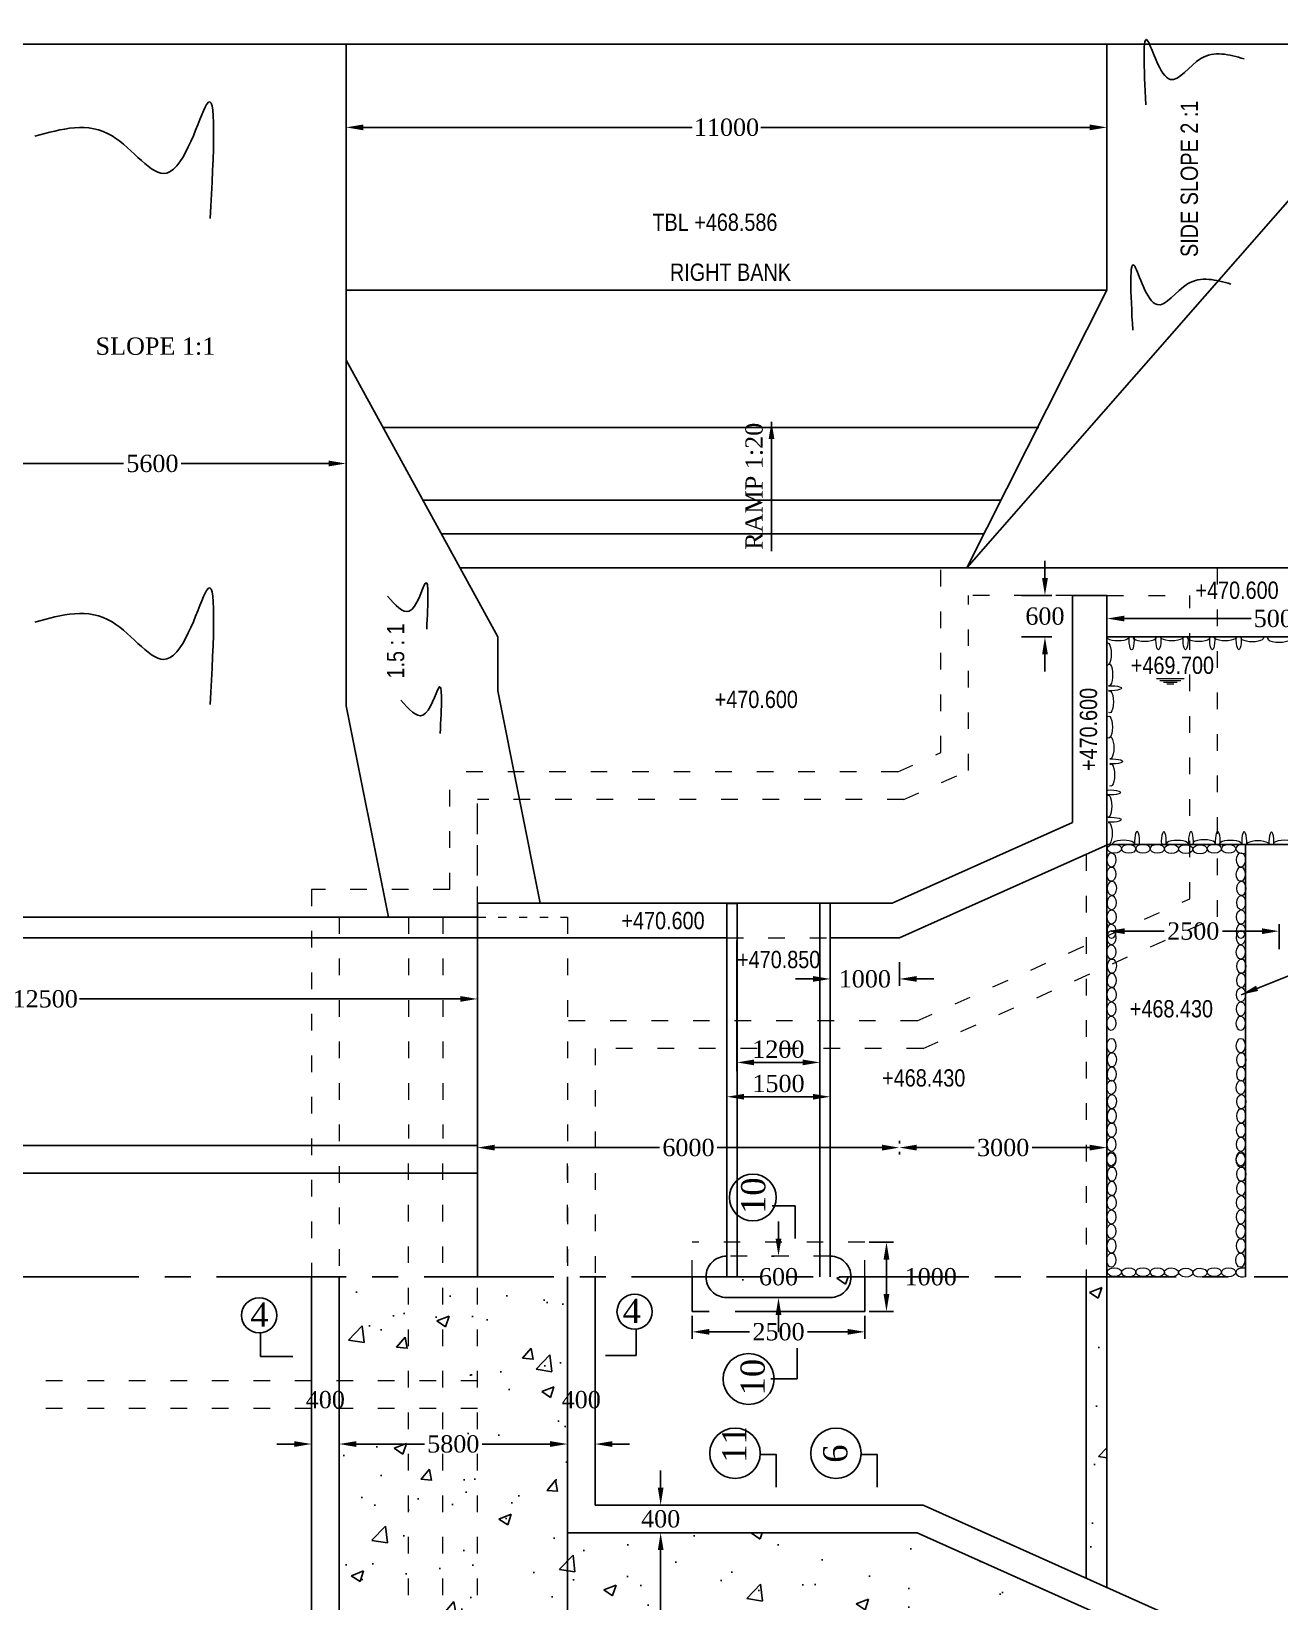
# Model space of a CAD drawing. Header units: millimetres. Extents: x 80 to 6605, y 46 to 2491.
# Drawn here: x 5943 to 6123.4, y 886.1 to 1113 of the extents above; entities that cross this region are included whole.
import ezdxf
from ezdxf.enums import TextEntityAlignment as Align

# ---------------------------------------------------------------- set-up
doc = ezdxf.new("R2010")
doc.units = ezdxf.units.MM
doc.linetypes.add('ACAD_ISO03W100', pattern=[30, 12, -18])
doc.linetypes.add('CENTER', pattern=[2, 1.25, -0.25, 0.25, -0.25])
doc.layers.add('TEXT_GENERAL', color=4, linetype='Continuous')
doc.styles.add('ARIAL NARROW', font='ARIALN.TTF')
doc.styles.get("Standard").update_dxf_attribs({"font": 'times.ttf', "height": 2.5})
doc.styles.add('TNR_2.5', font='times.ttf', dxfattribs={"height": 2.5})
doc.dimstyles.new('ISO-25', dxfattribs={"dimtxt": 2.5, "dimasz": 2.5, "dimexe": 1.25, "dimexo": 0.625, "dimtad": 1, "dimlfac": 25, "dimtxsty": 'Standard', "dimcen": 2.5, "dimadec": 0, "dimazin": 0, "dimtfac": 1, "dimtmove": 0, "dimatfit": 3, "dimfxl": 1, "dimarcsym": 0})
doc.dimstyles.get("Standard").update_dxf_attribs({"dimtxt": 0.18, "dimasz": 0.18, "dimexe": 0.18, "dimexo": 0.0625, "dimgap": 0.09, "dimtad": 0, "dimtih": 1, "dimtoh": 1, "dimdec": 4, "dimzin": 0, "dimdsep": 46, "dimtxsty": 'Standard', "dimcen": 0.09, "dimadec": 0, "dimazin": 0, "dimtfac": 1, "dimtdec": 4, "dimtofl": 0, "dimtmove": 0, "dimatfit": 3, "dimfxl": 1, "dimtolj": 1, "dimtzin": 0, "dimarcsym": 0})
doc.dimstyles.new('STYLE_ESH', dxfattribs={"dimtxt": 2.5, "dimasz": 2.5, "dimexe": 1, "dimexo": 0.625, "dimtad": 0, "dimtih": 1, "dimtoh": 1, "dimdec": 0, "dimlfac": 100, "dimzin": 9, "dimdsep": 46, "dimtxsty": 'TNR_2.5', "dimcen": 2.5, "dimadec": 0, "dimazin": 2, "dimtfac": 1, "dimtdec": 0, "dimtofl": 0, "dimtmove": 2, "dimatfit": 3, "dimfxl": 1, "dimarcsym": 0})
pattern_1 = [(50, (0, 0), (18.218467, -1.59391), [1.905, -20.955]), (355, (0, 0), (-3.52428, 19.105664), [1.524, -16.764]), (100.451, (1.518, -0.133), (14.69425, 17.51167), [1.619, -17.809]), (46.1842, (0, 5.08), (27.107904, -4.20423), [2.8575, -31.4325]), (96.6356, (2.26, 4.73), (23.74042, 24.74256), [2.4285, -26.7135]), (351.184, (0, 5.08), (23.74046, 24.74251), [2.286, -25.146]), (21, (2.54, 3.81), (15.161488, -10.226552), [1.905, -20.955]), (326, (2.54, 3.81), (6.1802, 18.418797), [1.524, -16.764]), (71.4514, (3.803, 2.958), (21.34165, 8.192286), [1.619, -17.809]), (37.5, (0, 0), (0.30886, 8.455504), [0, -16.5608, 0, -17.018, 0, -16.8275]), (7.5, (0, 0), (6.681966, 10.018057), [0, -9.7028, 0, -16.1798, 0, -6.4135]), (327.5, (-5.664, 0), (13.5590595, -0.5728744), [0, -6.35, 0, -19.812, 0, -26.289]), (317.5, (-8.204, 0), (14.812918, 2.54265), [0, -8.255, 0, -13.1572, 0, -18.669])]

# ---------------------------------------------------------------- blocks, each defined once
blk = doc.blocks.new('*D127')
at = {"color": 0, "lineweight": -2, "transparency": 16777216}
for p, q in [((5932.48, 1046.36), (5932.48, 1051.58)), ((5988.48, 1046.36), (5988.48, 1051.58)), ((5934.98, 1050.58), (5956.32, 1050.58)), ((5985.98, 1050.58), (5964.65, 1050.58))]:
    blk.add_line(p, q, dxfattribs=at)
at = {"color": 0, "transparency": 16777216}
for points in [[(5934.98, 1051), (5934.98, 1050.17), (5932.48, 1050.58)], [(5985.98, 1051), (5985.98, 1050.17), (5988.48, 1050.58)]]:
    blk.add_solid(points, dxfattribs=at)
at = {"layer": 'Defpoints', "color": 0, "transparency": 16777216}
for p in [(5988.48, 1050.58), (5932.48, 1045.73), (5988.48, 1045.73)]:
    blk.add_point(p, dxfattribs=at)
at = {"color": 0, "transparency": 16777216, "insert": (5960.48, 1050.58), "char_height": 2.5, "attachment_point": 5, "style": 'TNR_2.5'}
blk.add_mtext('5600', dxfattribs=at)
blk = doc.blocks.new('*D128')
at = {"color": 0, "lineweight": -2, "transparency": 16777216}
for p, q in [((5988.48, 1097.71), (5988.48, 1100.17)), ((5990.98, 1099.17), (6038.53, 1099.17)), ((6095.98, 1099.17), (6048.44, 1099.17)), ((6098.48, 1097.71), (6098.48, 1100.17))]:
    blk.add_line(p, q, dxfattribs=at)
at = {"color": 0, "transparency": 16777216}
for points in [[(5990.98, 1099.59), (5990.98, 1098.75), (5988.48, 1099.17)], [(6095.98, 1099.59), (6095.98, 1098.75), (6098.48, 1099.17)]]:
    blk.add_solid(points, dxfattribs=at)
at = {"layer": 'Defpoints', "color": 0, "transparency": 16777216}
for p in [(6098.48, 1099.17), (5988.48, 1097.09), (6098.48, 1097.09)]:
    blk.add_point(p, dxfattribs=at)
at = {"color": 0, "transparency": 16777216, "insert": (6043.48, 1099.17), "char_height": 2.5, "attachment_point": 5, "style": 'TNR_2.5'}
blk.add_mtext('11000', dxfattribs=at)
blk = doc.blocks.new('*D201')
at = {"color": 0, "lineweight": -2, "transparency": 16777216}
for p, q in [((5882.48, 968.97), (5882.48, 974.18)), ((6007.48, 968.97), (6007.48, 974.18)), ((5884.98, 973.18), (5940.03, 973.18)), ((6004.98, 973.18), (5949.94, 973.18))]:
    blk.add_line(p, q, dxfattribs=at)
at = {"color": 0, "transparency": 16777216}
for points in [[(5884.98, 973.6), (5884.98, 972.77), (5882.48, 973.18)], [(6004.98, 973.6), (6004.98, 972.77), (6007.48, 973.18)]]:
    blk.add_solid(points, dxfattribs=at)
at = {"layer": 'Defpoints', "color": 0, "transparency": 16777216}
for p in [(5882.48, 973.18), (5882.48, 968.35), (6007.48, 968.35)]:
    blk.add_point(p, dxfattribs=at)
at = {"color": 0, "transparency": 16777216, "insert": (5944.98, 973.18), "char_height": 2.5, "attachment_point": 5, "style": 'TNR_2.5'}
blk.add_mtext('12500', dxfattribs=at)
blk = doc.blocks.new('*D202')
at = {"color": 0, "lineweight": -2, "transparency": 16777216}
for p, q in [((6148.48, 1032.54), (6148.48, 1027.17)), ((6098.48, 1028.79), (6098.48, 1029.17)), ((6100.98, 1028.17), (6119.32, 1028.17)), ((6145.98, 1028.17), (6127.64, 1028.17))]:
    blk.add_line(p, q, dxfattribs=at)
at = {"color": 0, "transparency": 16777216}
for points in [[(6100.98, 1028.58), (6100.98, 1027.75), (6098.48, 1028.17)], [(6145.98, 1028.58), (6145.98, 1027.75), (6148.48, 1028.17)]]:
    blk.add_solid(points, dxfattribs=at)
at = {"layer": 'Defpoints', "color": 0, "transparency": 16777216}
for p in [(6148.48, 1033.17), (6098.48, 1028.17), (6148.48, 1028.17)]:
    blk.add_point(p, dxfattribs=at)
at = {"color": 0, "transparency": 16777216, "insert": (6123.48, 1028.17), "char_height": 2.5, "attachment_point": 5, "style": 'TNR_2.5'}
blk.add_mtext('5000', dxfattribs=at)
blk = doc.blocks.new('*D204')
at = {"color": 0, "lineweight": -2, "transparency": 16777216}
for p, q in [((6089.52, 1034.01), (6089.52, 1036.51)), ((6086.15, 1031.51), (6090.52, 1031.51)), ((6086.15, 1025.51), (6090.52, 1025.51)), ((6089.52, 1023.01), (6089.52, 1020.51))]:
    blk.add_line(p, q, dxfattribs=at)
at = {"color": 0, "transparency": 16777216}
for points in [[(6089.11, 1034.01), (6089.94, 1034.01), (6089.52, 1031.51)], [(6089.11, 1023.01), (6089.94, 1023.01), (6089.52, 1025.51)]]:
    blk.add_solid(points, dxfattribs=at)
at = {"layer": 'Defpoints', "color": 0, "transparency": 16777216}
for p in [(6085.52, 1031.51), (6089.52, 1031.51), (6085.52, 1025.51)]:
    blk.add_point(p, dxfattribs=at)
at = {"color": 0, "transparency": 16777216, "insert": (6089.52, 1028.51), "char_height": 2.5, "attachment_point": 5, "style": 'TNR_2.5'}
blk.add_mtext('600', dxfattribs=at)
blk = doc.blocks.new('*D205')
at = {"color": 0, "lineweight": -2, "transparency": 16777216}
for p, q in [((6098.53, 980.4), (6098.53, 983.98)), ((6101.03, 982.98), (6106.75, 982.98)), ((6120.88, 982.98), (6115.17, 982.98)), ((6123.38, 980.4), (6123.38, 983.98))]:
    blk.add_line(p, q, dxfattribs=at)
at = {"color": 0, "transparency": 16777216}
for points in [[(6101.03, 983.39), (6101.03, 982.56), (6098.53, 982.98)], [(6120.88, 983.39), (6120.88, 982.56), (6123.38, 982.98)]]:
    blk.add_solid(points, dxfattribs=at)
at = {"layer": 'Defpoints', "color": 0, "transparency": 16777216}
for p in [(6098.53, 982.98), (6098.53, 979.78), (6123.38, 979.78)]:
    blk.add_point(p, dxfattribs=at)
at = {"color": 0, "transparency": 16777216, "insert": (6110.96, 982.98), "char_height": 2.5, "attachment_point": 5, "style": 'TNR_2.5'}
blk.add_mtext('2500', dxfattribs=at)
blk = doc.blocks.new('*D207')
at = {"color": 0, "lineweight": -2, "ltscale": 6, "transparency": 16777216}
for p, q in [((6044.98, 981.62), (6044.98, 962.76)), ((6056.98, 964.63), (6056.98, 965.26)), ((6047.48, 964.01), (6054.48, 964.01))]:
    blk.add_line(p, q, dxfattribs=at)
at = {"color": 0, "ltscale": 6, "transparency": 16777216}
for points in [[(6047.48, 964.42), (6047.48, 963.59), (6044.98, 964.01)], [(6054.48, 964.42), (6054.48, 963.59), (6056.98, 964.01)]]:
    blk.add_solid(points, dxfattribs=at)
at = {"layer": 'Defpoints', "color": 0, "ltscale": 6, "transparency": 16777216}
for p in [(6044.98, 982.25), (6056.98, 964.01), (6056.98, 964.01)]:
    blk.add_point(p, dxfattribs=at)
at = {"color": 0, "ltscale": 6, "transparency": 16777216, "insert": (6050.98, 965.9), "char_height": 2.5, "attachment_point": 5}
blk.add_mtext('1200', dxfattribs=at)
blk = doc.blocks.new('*D206')
at = {"color": 0, "lineweight": -2, "ltscale": 6, "transparency": 16777216}
for p, q in [((6043.52, 969.23), (6043.52, 957.79)), ((6058.48, 969.23), (6058.48, 957.79)), ((6046.02, 959.04), (6055.98, 959.04))]:
    blk.add_line(p, q, dxfattribs=at)
at = {"color": 0, "ltscale": 6, "transparency": 16777216}
for points in [[(6046.02, 959.46), (6046.02, 958.63), (6043.52, 959.04)], [(6055.98, 959.46), (6055.98, 958.63), (6058.48, 959.04)]]:
    blk.add_solid(points, dxfattribs=at)
at = {"layer": 'Defpoints', "color": 0, "ltscale": 6, "transparency": 16777216}
for p in [(6043.52, 969.86), (6058.48, 969.86), (6058.48, 959.04)]:
    blk.add_point(p, dxfattribs=at)
at = {"color": 0, "ltscale": 6, "transparency": 16777216, "insert": (6051, 960.94), "char_height": 2.5, "attachment_point": 5}
blk.add_mtext('1500', dxfattribs=at)
blk = doc.blocks.new('*D208')
at = {"color": 0, "lineweight": -2, "transparency": 16777216}
for p, q in [((6058.48, 978.49), (6058.48, 975.07)), ((6068.48, 978.49), (6068.48, 975.07)), ((6055.98, 976.07), (6053.48, 976.07)), ((6070.98, 976.07), (6073.48, 976.07))]:
    blk.add_line(p, q, dxfattribs=at)
at = {"color": 0, "transparency": 16777216}
for points in [[(6055.98, 976.49), (6055.98, 975.66), (6058.48, 976.07)], [(6070.98, 976.49), (6070.98, 975.66), (6068.48, 976.07)]]:
    blk.add_solid(points, dxfattribs=at)
at = {"layer": 'Defpoints', "color": 0, "transparency": 16777216}
for p in [(6058.48, 979.11), (6068.48, 979.11), (6058.48, 976.07)]:
    blk.add_point(p, dxfattribs=at)
at = {"color": 0, "transparency": 16777216, "insert": (6063.48, 976.07), "char_height": 2.5, "attachment_point": 5, "style": 'TNR_2.5'}
blk.add_mtext('1000', dxfattribs=at)
blk = doc.blocks.new('*D269')
at = {"color": 0, "lineweight": -2, "transparency": 16777216}
for p, q in [((5987.48, 908.22), (5987.48, 907.84)), ((5989.98, 908.84), (5999.82, 908.84)), ((6017.98, 908.84), (6008.15, 908.84)), ((6020.48, 909.47), (6020.48, 909.84))]:
    blk.add_line(p, q, dxfattribs=at)
at = {"color": 0, "transparency": 16777216}
for points in [[(5989.98, 909.26), (5989.98, 908.42), (5987.48, 908.84)], [(6017.98, 909.26), (6017.98, 908.42), (6020.48, 908.84)]]:
    blk.add_solid(points, dxfattribs=at)
at = {"layer": 'Defpoints', "color": 0, "transparency": 16777216}
for p in [(5987.48, 908.84), (5987.48, 908.84), (6020.48, 908.84)]:
    blk.add_point(p, dxfattribs=at)
at = {"color": 0, "transparency": 16777216, "insert": (6003.98, 908.84), "char_height": 2.5, "attachment_point": 5, "style": 'TNR_2.5'}
blk.add_mtext('5800', dxfattribs=at)
blk = doc.blocks.new('*D270')
at = {"color": 0, "lineweight": -2, "transparency": 16777216}
for p, q in [((5980.98, 908.84), (5978.48, 908.84)), ((5983.48, 909.34), (5983.48, 909.84)), ((5987.48, 908.22), (5987.48, 907.84)), ((5989.98, 908.84), (5992.48, 908.84))]:
    blk.add_line(p, q, dxfattribs=at)
at = {"color": 0, "transparency": 16777216}
for points in [[(5980.98, 909.26), (5980.98, 908.42), (5983.48, 908.84)], [(5989.98, 909.26), (5989.98, 908.42), (5987.48, 908.84)]]:
    blk.add_solid(points, dxfattribs=at)
at = {"layer": 'Defpoints', "color": 0, "transparency": 16777216}
for p in [(5983.48, 908.84), (5983.48, 908.72), (5987.48, 908.84)]:
    blk.add_point(p, dxfattribs=at)
at = {"color": 0, "transparency": 16777216, "insert": (5985.48, 915.24), "char_height": 2.5, "attachment_point": 5, "style": 'TNR_2.5'}
blk.add_mtext('400', dxfattribs=at)
blk = doc.blocks.new('*D271')
at = {"color": 0, "lineweight": -2, "transparency": 16777216}
for p, q in [((6017.98, 908.84), (6015.48, 908.84)), ((6020.48, 908.22), (6020.48, 907.84)), ((6024.48, 909.47), (6024.48, 909.84)), ((6026.98, 908.84), (6029.48, 908.84))]:
    blk.add_line(p, q, dxfattribs=at)
at = {"color": 0, "transparency": 16777216}
for points in [[(6017.98, 909.26), (6017.98, 908.42), (6020.48, 908.84)], [(6026.98, 909.26), (6026.98, 908.42), (6024.48, 908.84)]]:
    blk.add_solid(points, dxfattribs=at)
at = {"layer": 'Defpoints', "color": 0, "transparency": 16777216}
for p in [(6020.48, 908.84), (6024.48, 908.84), (6024.48, 908.84)]:
    blk.add_point(p, dxfattribs=at)
at = {"color": 0, "transparency": 16777216, "insert": (6022.48, 915.24), "char_height": 2.5, "attachment_point": 5, "style": 'TNR_2.5'}
blk.add_mtext('400', dxfattribs=at)
blk = doc.blocks.new('*D273')
at = {"color": 0, "lineweight": -2, "transparency": 16777216}
for p, q in [((6007.48, 952.31), (6007.48, 952.69)), ((6009.98, 951.69), (6033.81, 951.69)), ((6065.98, 951.69), (6042.15, 951.69)), ((6068.48, 951.06), (6068.48, 950.69))]:
    blk.add_line(p, q, dxfattribs=at)
at = {"color": 0, "transparency": 16777216}
for points in [[(6009.98, 952.11), (6009.98, 951.27), (6007.48, 951.69)], [(6065.98, 952.11), (6065.98, 951.27), (6068.48, 951.69)]]:
    blk.add_solid(points, dxfattribs=at)
at = {"layer": 'Defpoints', "color": 0, "transparency": 16777216}
for p in [(6007.48, 951.69), (6007.48, 951.69), (6068.48, 951.69)]:
    blk.add_point(p, dxfattribs=at)
at = {"color": 0, "transparency": 16777216, "insert": (6037.98, 951.69), "char_height": 2.5, "attachment_point": 5, "style": 'TNR_2.5'}
blk.add_mtext('6000', dxfattribs=at)
blk = doc.blocks.new('*D272')
at = {"color": 0, "lineweight": -2, "transparency": 16777216}
for p, q in [((6068.48, 952.3), (6068.48, 952.69)), ((6070.98, 951.69), (6079.3, 951.69)), ((6095.98, 951.69), (6087.66, 951.69)), ((6098.48, 952.31), (6098.48, 952.69))]:
    blk.add_line(p, q, dxfattribs=at)
at = {"color": 0, "transparency": 16777216}
for points in [[(6070.98, 952.11), (6070.98, 951.27), (6068.48, 951.69)], [(6095.98, 952.11), (6095.98, 951.27), (6098.48, 951.69)]]:
    blk.add_solid(points, dxfattribs=at)
at = {"layer": 'Defpoints', "color": 0, "transparency": 16777216}
for p in [(6068.48, 951.68), (6098.48, 951.69), (6098.48, 951.69)]:
    blk.add_point(p, dxfattribs=at)
at = {"color": 0, "transparency": 16777216, "insert": (6083.48, 951.69), "char_height": 2.5, "attachment_point": 5, "style": 'TNR_2.5'}
blk.add_mtext('3000', dxfattribs=at)
blk = doc.blocks.new('*D281')
at = {"color": 0, "lineweight": -2, "transparency": 16777216}
for p, q in [((6033.96, 902.51), (6033.96, 905.01)), ((6034.59, 900.01), (6034.96, 900.01)), ((6033.34, 896.01), (6032.96, 896.01)), ((6033.96, 893.51), (6033.96, 891.01))]:
    blk.add_line(p, q, dxfattribs=at)
at = {"color": 0, "transparency": 16777216}
for points in [[(6033.55, 902.51), (6034.38, 902.51), (6033.96, 900.01)], [(6033.55, 893.51), (6034.38, 893.51), (6033.96, 896.01)]]:
    blk.add_solid(points, dxfattribs=at)
at = {"layer": 'Defpoints', "color": 0, "transparency": 16777216}
for p in [(6033.96, 900.01), (6033.96, 896.01), (6033.96, 896.01)]:
    blk.add_point(p, dxfattribs=at)
at = {"color": 0, "transparency": 16777216, "insert": (6033.96, 898.01), "char_height": 2.5, "attachment_point": 5, "style": 'TNR_2.5'}
blk.add_mtext('400', dxfattribs=at)
blk = doc.blocks.new('*D282')
at = {"color": 0, "lineweight": -2, "transparency": 16777216}
for p, q in [((6033.34, 896.01), (6032.96, 896.01)), ((6033.96, 893.51), (6033.96, 881.91)), ((6033.96, 866.51), (6033.96, 878.12)), ((6033.34, 864.01), (6032.96, 864.01))]:
    blk.add_line(p, q, dxfattribs=at)
at = {"color": 0, "transparency": 16777216}
for points in [[(6033.55, 893.51), (6034.38, 893.51), (6033.96, 896.01)], [(6033.55, 866.51), (6034.38, 866.51), (6033.96, 864.01)]]:
    blk.add_solid(points, dxfattribs=at)
at = {"layer": 'Defpoints', "color": 0, "transparency": 16777216}
for p in [(6033.96, 896.01), (6033.96, 864.01), (6033.96, 864.01)]:
    blk.add_point(p, dxfattribs=at)
at = {"color": 0, "transparency": 16777216, "insert": (6033.96, 880.01), "char_height": 2.5, "attachment_point": 5, "style": 'TNR_2.5'}
blk.add_mtext('3200', dxfattribs=at)
blk = doc.blocks.new('*D286')
at = {"color": 0, "lineweight": -2, "transparency": 16777216}
for p, q in [((6038.52, 927.39), (6038.52, 924.06)), ((6063.48, 927.39), (6063.48, 924.06)), ((6041.02, 925.06), (6046.79, 925.06)), ((6060.98, 925.06), (6055.21, 925.06))]:
    blk.add_line(p, q, dxfattribs=at)
at = {"color": 0, "transparency": 16777216}
for points in [[(6041.02, 925.48), (6041.02, 924.64), (6038.52, 925.06)], [(6060.98, 925.48), (6060.98, 924.64), (6063.48, 925.06)]]:
    blk.add_solid(points, dxfattribs=at)
at = {"layer": 'Defpoints', "color": 0, "transparency": 16777216}
for p in [(6038.52, 928.01), (6063.48, 928.01), (6063.48, 925.06)]:
    blk.add_point(p, dxfattribs=at)
at = {"color": 0, "transparency": 16777216, "insert": (6051, 925.06), "char_height": 2.5, "attachment_point": 5, "style": 'TNR_2.5'}
blk.add_mtext('2500', dxfattribs=at)
blk = doc.blocks.new('*D287')
at = {"color": 0, "lineweight": -2, "transparency": 16777216}
for p, q in [((6051, 938.51), (6051, 941.01)), ((6050.37, 936.01), (6050, 936.01)), ((6050.37, 930.01), (6050, 930.01)), ((6051, 927.51), (6051, 925.01))]:
    blk.add_line(p, q, dxfattribs=at)
at = {"color": 0, "transparency": 16777216}
for points in [[(6050.58, 938.51), (6051.41, 938.51), (6051, 936.01)], [(6050.58, 927.51), (6051.41, 927.51), (6051, 930.01)]]:
    blk.add_solid(points, dxfattribs=at)
at = {"layer": 'Defpoints', "color": 0, "transparency": 16777216}
for p in [(6051, 936.01), (6051, 930.01), (6051, 930.01)]:
    blk.add_point(p, dxfattribs=at)
at = {"color": 0, "transparency": 16777216, "insert": (6051, 933.01), "char_height": 2.5, "attachment_point": 5, "style": 'TNR_2.5'}
blk.add_mtext('600', dxfattribs=at)
blk = doc.blocks.new('*D288')
at = {"color": 0, "lineweight": -2, "transparency": 16777216}
for p, q in [((6064.1, 938.01), (6067.61, 938.01)), ((6066.61, 935.51), (6066.61, 930.51)), ((6064.1, 928.01), (6067.61, 928.01))]:
    blk.add_line(p, q, dxfattribs=at)
at = {"color": 0, "transparency": 16777216}
for points in [[(6066.19, 935.51), (6067.03, 935.51), (6066.61, 938.01)], [(6066.19, 930.51), (6067.03, 930.51), (6066.61, 928.01)]]:
    blk.add_solid(points, dxfattribs=at)
at = {"layer": 'Defpoints', "color": 0, "transparency": 16777216}
for p in [(6063.48, 938.01), (6063.48, 928.01), (6066.61, 928.01)]:
    blk.add_point(p, dxfattribs=at)
at = {"color": 0, "transparency": 16777216, "insert": (6073.01, 933.01), "char_height": 2.5, "attachment_point": 5, "style": 'TNR_2.5'}
blk.add_mtext('1000', dxfattribs=at)

msp = doc.modelspace()

# ---------------------------------------------------------------- hatches: boundary and pattern name
h = msp.add_hatch()
h.set_pattern_fill('AR-CONC', color=0, scale=0.1, style=0)
h.set_pattern_definition(pattern_1)
h.paths.add_polyline_path([(6068.48047, 884.01325), (6098.48053, 870.5875), (6110.48053, 870.5875), (6110.48053, 878.36408), (6071.04312, 896.01326), (6020.48459, 896.01295), (6020.48459, 884.01223)])
h.paths.add_polyline_path([(6067.413, 879.01311), (6093.48053, 867.34726), (6093.48053, 834.51216), (6098.48053, 834.51216), (6098.48053, 870.5875), (6068.48047, 884.01325), (6020.48459, 884.01223), (6020.48459, 881.01216), (6007.48459, 881.01216), (6007.48459, 879.01216)])
h.paths.add_polyline_path([(6007.48459, 879.01216), (6007.48459, 864.01216), (6069.10574, 864.01313), (6078.48053, 859.81769), (6078.48053, 834.51216), (6093.48053, 834.51216), (6093.48053, 867.34726), (6067.413, 879.01311)], flags=17)
h.paths.add_polyline_path([(6110.48053, 870.5875), (6098.48053, 870.5875), (6098.48053, 834.51216), (6110.48053, 834.51216)])
h.paths.add_polyline_path([(6020.48459, 933.01216), (6007.48459, 933.01216), (6007.48459, 884.01216), (6017.48459, 884.01216), (6020.48459, 884.01223)])
h.paths.add_polyline_path([(6007.48459, 913.99274), (6002.48459, 913.99274), (6002.48459, 884.01216), (6007.48459, 884.01216)])
h.paths.add_polyline_path([(6002.48459, 913.99274), (5997.48459, 913.99274), (5997.48459, 884.01216), (6002.48459, 884.01216)])
h.paths.add_polyline_path([(5997.48459, 913.99274), (5987.48459, 913.99274), (5987.48459, 884.01216), (5997.48459, 884.01216)])
h.paths.add_polyline_path([(5997.48459, 917.99274), (5997.48459, 933.01216), (5987.48459, 933.01216), (5987.48459, 917.99274)])
h.paths.add_polyline_path([(6007.48459, 933.01216), (6002.48459, 933.01216), (6002.48459, 917.99274), (6007.48459, 917.99274)])
h.paths.add_polyline_path([(6002.48459, 933.01216), (5997.48459, 933.01216), (5997.48459, 917.99274), (6002.48459, 917.99274)])
h.paths.add_polyline_path([(6095.48053, 889.45922), (6098.48053, 888.11665), (6098.48053, 933.01216), (6095.48053, 933.01216)])
h.paths.add_polyline_path([(6058.478, 930.01216, 0.414213562), (6061.478, 933.01216), (6040.51764, 933.01216, 0.414213562), (6043.51764, 930.01216)])
h.paths.add_polyline_path([(6029.78833, 881.90944), (6038.13999, 881.90944), (6038.13999, 878.11618), (6029.78833, 878.11618)], flags=24)
h.paths.add_polyline_path([(6090.3047, 845.57474), (6098.65636, 845.57474), (6098.65636, 841.78148), (6090.3047, 841.78148)], flags=9)
h.paths.add_polyline_path([(5999.80876, 910.73704), (6008.16042, 910.73704), (6008.16042, 906.94378), (5999.80876, 906.94378)], flags=9)
h.paths.add_polyline_path([(6019.18565, 917.13606), (6025.78352, 917.13606), (6025.78352, 913.3428), (6019.18565, 913.3428)], flags=9)
h.paths.add_polyline_path([(5982.18565, 917.13606), (5988.78352, 917.13606), (5988.78352, 913.3428), (5982.18565, 913.3428)], flags=9)
h.paths.add_polyline_path([(6047.74935, 934.90879), (6054.24629, 934.90879), (6054.24629, 931.11553), (6047.74935, 931.11553)], flags=9)
h = msp.add_hatch()
h.set_pattern_fill('AR-CONC', color=0, scale=0.1, style=0)
h.set_pattern_definition(pattern_1)
h.paths.add_polyline_path([(6061.478, 933.01216), (6040.51764, 933.01216, 0.414213562), (6043.51764, 930.01216), (6058.478, 930.01216, 0.414213562)])
h.paths.add_polyline_path([(6047.74935, 934.90879), (6054.24629, 934.90879), (6054.24629, 931.11553), (6047.74935, 931.11553)], flags=9)

# ---------------------------------------------------------------- linework, layer by layer
at = {"color": 0}
for p, q in [((6193.51275, 1111.22261), (5885.26264, 1111.22261)), ((5988.48459, 1111.22261), (5988.48459, 1015.55725)), ((6098.48459, 1111.22261), (6098.48864, 1075.62792)), ((6127.26459, 1091.51216), (6078.22244, 1035.51216)), ((6098.48864, 1075.62792), (5988.48864, 1075.62792)), ((6078.22244, 1035.51216), (6098.48864, 1075.62792)), ((6010.39959, 1025.51216), (5988.48459, 1065.51216)), ((6088.65585, 1055.80875), (5993.80084, 1055.80875)), ((6083.24997, 1045.29245), (5999.56246, 1045.29245)), ((6080.75495, 1040.43877), (6002.22167, 1040.43877)), ((6193.51275, 1035.51216), (6004.92084, 1035.51216)), ((6093.48053, 998.67706), (6093.48053, 1031.51216)), ((6098.48053, 1031.51216), (6093.48053, 1031.51216)), ((6098.48053, 995.51216), (6098.48053, 1031.51216)), ((6010.39959, 1025.51216), (6010.39959, 1017.72727)), ((6193.51275, 1025.51216), (6098.48053, 1025.51216)), ((6010.39959, 1017.72727), (6016.54261, 987.01216)), ((5988.48459, 1015.55725), (5994.5936, 985.01216)), ((6067.413, 987.01122), (6093.48053, 998.67706)), ((6068.48047, 982.01108), (6098.64888, 995.51216)), ((6193.51275, 995.51216), (6098.48053, 995.51216)), ((6098.48053, 995.51216), (6098.48053, 933.01216)), ((6098.48053, 995.51216), (6098.48053, 994.76216)), ((6118.50848, 995.54466), (6118.50848, 933.01216)), ((6067.413, 987.01122), (6007.48459, 987.01216)), ((6007.48459, 982.01216), (6007.48459, 987.01216)), ((6058.478, 987.01108), (6058.478, 982.01108)), ((6007.48459, 985.01216), (5890.91094, 985.01216)), ((6007.48459, 985.01216), (6007.48459, 933.01216)), ((6043.51764, 982.01123), (5890.91094, 982.01216)), ((6068.48047, 982.01108), (6058.478, 982.01114)), ((6007.48459, 952.01216), (5890.91094, 952.01216)), ((5757.48459, 948.01216), (6007.48459, 948.01216)), ((5983.48459, 877.01216), (5983.48459, 933.01216)), ((5987.48459, 881.01216), (5987.48459, 933.01216)), ((6020.48459, 881.01216), (6020.48459, 933.01216)), ((6024.48451, 900.01298), (6024.48459, 933.01216)), ((6038.51764, 933.01216), (6038.51764, 928.01216)), ((6063.478, 933.01216), (6063.478, 928.01216)), ((6095.48053, 889.45922), (6095.48053, 933.01216)), ((6098.48053, 933.01216), (6098.48053, 888.11665)), ((6030.41988, 925.4321), (6030.41988, 921.63749)), ((6030.41988, 921.63749), (6026.00943, 921.63749)), ((6053.69232, 918.286), (6053.69232, 922.69645)), ((6049.89771, 918.286), (6053.69232, 918.286)), ((6071.89734, 900.01327), (6024.48459, 900.01298)), ((6071.89734, 900.01327), (6114.48053, 880.95627)), ((6071.04312, 896.01326), (6020.48459, 896.01295)), ((6071.04312, 896.01326), (6110.48053, 878.36408))]:
    msp.add_line(p, q, dxfattribs=at)
at = {"color": 0, "ltscale": 6}
for p, q in [((6043.51764, 933.01216), (6043.51764, 987.01159)), ((6043.51764, 986.97233), (6045.01764, 986.97233)), ((6045.01764, 987.01108), (6045.01764, 933.01216)), ((6056.978, 933.01216), (6056.978, 987.01108)), ((6058.478, 987.01136), (6058.478, 933.01216))]:
    msp.add_line(p, q, dxfattribs=at)
at = {"color": 0, "linetype": 'CENTER', "ltscale": 15}
for p, q in [((6198.51275, 933.01216), (5896.55924, 933.01216)), ((6058.478, 930.01216), (6043.51764, 930.01216)), ((6063.478, 928.01216), (6038.51764, 928.01216))]:
    msp.add_line(p, q, dxfattribs=at)
at = {"color": 0, "extrusion": (0, 0, -1)}
for points in [[(-6048.34613, 907.31297), (-6050.67464, 907.31297), (-6050.67464, 902.61784)], [(-6062.94249, 907.31297), (-6065.271, 907.31297), (-6065.271, 902.61784)]]:
    msp.add_lwpolyline(points, dxfattribs=at)
at = {"color": 0}
for centre, radius in [((6047.28544, 944.47363), 3.37974), ((5975.92002, 927.44217), 2.54951), ((6030.19621, 927.97178), 2.54951), ((6046.67819, 918.24568), 3.68229), ((6044.70982, 907.50043), 3.64114), ((6059.30618, 907.50043), 3.64114)]:
    msp.add_circle(centre, radius, dxfattribs=at)
at = {"color": 0, "linetype": 'CENTER', "ltscale": 15}
for centre, start, end in [((6043.51764, 933.01216), 90, 270), ((6058.478, 933.01216), 270, 90)]:
    msp.add_arc(centre, 3, start, end, dxfattribs=at)
at = {"color": 0, "lineweight": 5, "extrusion": (0, 0, -1)}
for centre, major_axis, ratio, start_param, end_param in [((6100.07888, 1025.45428), (-1.60801, 0), 0.328798741, 3.031898939, 6.392879022), ((6098.56654, 1023.05072), (0, 1.60801), 0.328798741, -0.284518735, 3.426111389), ((6102.05587, 1025.16007), (0, -1.5163), 0.238983774, 4.478047346, 8.088323268), ((6103.9517, 1025.36375), (1.60801, 0), 0.328798741, -0.284518735, 3.426111389), ((6105.923, 1025.17637), (0, -1.5163), 0.238983774, 4.478047346, 8.088323268), ((6107.87073, 1025.47058), (-1.60801, 0), 0.328798741, 3.031898939, 6.392879022), ((6109.84772, 1025.17637), (0, -1.5163), 0.238983774, 4.478047346, 8.088323268), ((6111.74355, 1025.38005), (1.60801, 0), 0.328798741, -0.284518735, 3.426111389), ((6113.71394, 1025.17637), (0, -1.5163), 0.238983774, 4.478047346, 8.088323268), ((6115.57107, 1025.47058), (-1.60801, 0), 0.328798741, 3.031898939, 6.392879022), ((6117.54806, 1025.17637), (0, -1.5163), 0.238983774, 4.478047346, 8.088323268), ((6119.49939, 1025.3256), (-1.60801, 0), 0.328798741, 3.031898939, 6.392879022), ((6123.37221, 1025.23508), (1.60801, 0), 0.328798741, -0.284518735, 3.426111389), ((6098.77581, 1020.04633), (0, -1.60801), 0.328798741, 3.031898939, 6.392879022), ((6099.07001, 1018.0986), (1.5163, 0), 0.238983774, 4.478047346, 8.088323268), ((6098.88263, 1016.12731), (0, 1.60801), 0.328798741, -0.284518735, 3.426111389), ((6098.73874, 1012.4708), (0, 1.60801), 0.328798741, -0.284518735, 3.426111389), ((6098.948, 1009.46641), (0, -1.60801), 0.328798741, 3.031898939, 6.392879022), ((6099.24221, 1007.51868), (1.5163, 0), 0.238983774, 4.478047346, 8.088323268), ((6099.05482, 1005.54738), (0, 1.60801), 0.328798741, -0.284518735, 3.426111389), ((6098.94242, 1003.02496), (1.5163, 0), 0.238983774, 4.478047346, 8.088323268), ((6098.64821, 1001.04798), (0, -1.60801), 0.328798741, 3.031898939, 6.392879022), ((6099.00097, 999.0875), (1.5163, 0), 0.238983774, 4.478047346, 8.088323268), ((6098.70676, 997.11051), (0, -1.60801), 0.328798741, 3.031898939, 6.392879022)]:
    msp.add_ellipse(centre, major_axis=major_axis, ratio=ratio, start_param=start_param, end_param=end_param, dxfattribs=at)
at = {"color": 0, "lineweight": 5}
for centre, major_axis, ratio, start_param, end_param in [((6102.84057, 995.8781), (0, 1.5163), 0.238983774, 4.478047346, 8.088323268), ((6106.70769, 995.86181), (0, 1.5163), 0.238983774, 4.478047346, 8.088323268), ((6110.63242, 995.86181), (0, 1.5163), 0.238983774, 4.478047346, 8.088323268), ((6114.49864, 995.86181), (0, 1.5163), 0.238983774, 4.478047346, 8.088323268), ((6118.33276, 995.86181), (0, 1.5163), 0.238983774, 4.478047346, 8.088323268), ((6122.27022, 995.80326), (0, 1.5163), 0.238983774, 4.478047346, 8.088323268), ((6100.86358, 995.58389), (-1.60801, 0), 0.328798741, 3.031898939, 6.392879022), ((6108.65543, 995.5676), (-1.60801, 0), 0.328798741, 3.031898939, 6.392879022), ((6112.52825, 995.65812), (1.60801, 0), 0.328798741, -0.284518735, 3.426111389), ((6116.35577, 995.5676), (-1.60801, 0), 0.328798741, 3.031898939, 6.392879022), ((6120.29324, 995.50905), (-1.60801, 0), 0.328798741, 3.031898939, 6.392879022), ((6124.16606, 995.59957), (1.60801, 0), 0.328798741, -0.284518735, 3.426111389)]:
    msp.add_ellipse(centre, major_axis=major_axis, ratio=ratio, start_param=start_param, end_param=end_param, dxfattribs=at)
at = {"color": 0}
for points in [[(6118.31359, 1109.08291), (6112.05583, 1109.11795), (6107.63271, 1106.11149), (6104.41334, 1111.65693), (6104.11102, 1102.42798)], [(5943.48595, 1097.88045), (5954.66052, 1097.94303), (5962.55895, 1092.57435), (5968.30783, 1102.47691), (5968.84767, 1085.99665)], [(6116.40846, 1076.51499), (6110.1507, 1076.55003), (6105.72758, 1073.54357), (6102.50821, 1079.08901), (6102.20589, 1069.86006)], [(5943.48595, 1027.6299), (5954.66052, 1027.69248), (5962.55895, 1022.3238), (5968.30783, 1032.22636), (5968.84767, 1015.7461)], [(5994.45867, 1031.39845), (5997.61804, 1029.25098), (5999.91759, 1033.212), (6000.13353, 1026.6199)], [(5996.40949, 1016.34964), (5999.56886, 1014.20217), (6001.86841, 1018.16319), (6002.08435, 1011.57109)]]:
    msp.add_spline(points, degree=3, dxfattribs=at)
at = {"layer": 'TEXT_GENERAL', "color": 0, "linetype": 'ACAD_ISO03W100', "lineweight": 5, "ltscale": 0.2}
for p, q in [((6074.48053, 1008.79883), (6074.48053, 1035.51216)), ((6114.48053, 985.06806), (6114.48053, 1035.51216)), ((6093.48053, 1031.51216), (6078.48053, 1031.51216)), ((6078.48053, 1006.20664), (6078.48053, 1031.51216)), ((6098.48053, 1031.51216), (6110.48053, 1031.51216)), ((6110.48053, 987.66025), (6110.48053, 1031.51216)), ((6068.25154, 1006.0112), (6074.48053, 1008.79883)), ((6003.48459, 989.01216), (6003.48459, 1006.01223)), ((6068.25154, 1006.0112), (6003.48459, 1006.01223)), ((6069.10574, 1002.01119), (6078.48053, 1006.20664)), ((6007.48459, 987.01216), (6007.48451, 1002.01216)), ((6069.10574, 1002.01119), (6007.48482, 1002.01216)), ((6007.48459, 985.01216), (6007.48459, 1000.01216)), ((6095.48053, 994.09425), (6095.48053, 933.01216)), ((5983.48459, 989.01216), (5983.48459, 933.01216)), ((6003.48459, 989.01216), (5983.48459, 989.01216)), ((6071.04312, 970.01106), (6110.48053, 987.66025)), ((5987.48459, 985.01216), (5987.48459, 933.01216)), ((5997.48459, 985.01216), (5997.48459, 953.01216)), ((6002.48459, 985.01216), (6002.48459, 953.01216)), ((6020.48459, 985.01216), (6020.48459, 933.01216)), ((6071.89734, 966.01106), (6114.48053, 985.06806)), ((6043.51764, 982.01123), (6058.478, 982.01108)), ((6071.04312, 970.01106), (6020.48459, 970.01137)), ((6024.48459, 966.01135), (6024.48459, 933.01216)), ((6071.89734, 966.01106), (6024.48459, 966.01135)), ((5997.48459, 881.01216), (5997.48459, 953.01216)), ((6002.48459, 881.01216), (6002.48459, 953.01216)), ((6007.48459, 881.01216), (6007.48459, 953.01216)), ((6020.48459, 881.01216), (6020.48459, 953.01216)), ((6038.51764, 933.01216), (6038.51764, 938.01216)), ((6063.478, 938.01216), (6038.51764, 938.01216)), ((6063.478, 933.01216), (6063.478, 938.01216)), ((6058.478, 936.01216), (6043.51764, 936.01216)), ((6024.48459, 900.01298), (6024.48459, 933.01216)), ((6007.48459, 917.99274), (5890.91094, 917.99274)), ((6007.48459, 913.99274), (5890.91094, 913.99274))]:
    msp.add_line(p, q, dxfattribs=at)
at = {"layer": 'TEXT_GENERAL', "color": 0, "lineweight": 5}
for p, q in [((6109.64323, 1019.43843), (6105.64323, 1019.43843)), ((6109.14323, 1019.18843), (6106.14323, 1019.18843)), ((6108.64323, 1018.93843), (6106.64323, 1018.93843)), ((6108.14323, 1018.68843), (6107.14323, 1018.68843))]:
    msp.add_line(p, q, dxfattribs=at)
at = {"layer": 'TEXT_GENERAL', "color": 0, "linetype": 'ACAD_ISO03W100', "lineweight": 5, "ltscale": 0.1}
msp.add_line((6007.48459, 985.01216), (6020.48459, 985.01216), dxfattribs=at)
at = {"layer": 'TEXT_GENERAL', "color": 0, "lineweight": 5}
for centre, major_axis in [((6099.142, 993.28153), (-0.0119, -1.03121)), ((6099.57126, 994.90353), (-1.03121, 0.0119)), ((6101.63367, 994.87973), (-1.03121, 0.0119)), ((6103.69608, 994.90353), (-1.03121, 0.0119)), ((6105.75851, 994.88301), (-1.03121, 0.0119)), ((6107.82094, 994.86179), (-1.03121, 0.0119)), ((6109.88337, 994.84013), (-1.03121, 0.0119)), ((6111.94578, 994.81632), (-1.03121, 0.0119)), ((6114.00819, 994.90353), (-1.03121, 0.0119)), ((6116.0706, 994.87973), (-1.03121, 0.0119)), ((6117.85336, 993.28153), (-0.0119, -1.03121)), ((6099.11819, 991.21912), (-0.0119, -1.03121)), ((6117.82956, 991.21912), (-0.0119, -1.03121)), ((6099.2054, 989.15671), (-0.0119, -1.03121)), ((6117.91677, 989.15671), (-0.0119, -1.03121)), ((6099.1816, 987.0943), (-0.0119, -1.03121)), ((6117.89296, 987.0943), (-0.0119, -1.03121)), ((6099.15994, 985.03187), (-0.0119, -1.03121)), ((6117.87131, 985.03187), (-0.0119, -1.03121)), ((6099.13872, 982.96944), (-0.0119, -1.03121)), ((6099.142, 982.04319), (-0.0119, -1.03121)), ((6117.85008, 982.96944), (-0.0119, -1.03121)), ((6117.85336, 982.04319), (-0.0119, -1.03121)), ((6099.11819, 979.98078), (-0.0119, -1.03121)), ((6117.82956, 979.98078), (-0.0119, -1.03121)), ((6099.2054, 977.91837), (-0.0119, -1.03121)), ((6117.91677, 977.91837), (-0.0119, -1.03121)), ((6099.1816, 975.85596), (-0.0119, -1.03121)), ((6117.89296, 975.85596), (-0.0119, -1.03121)), ((6099.15994, 973.79353), (-0.0119, -1.03121)), ((6117.87131, 973.79353), (-0.0119, -1.03121)), ((6099.13872, 971.7311), (-0.0119, -1.03121)), ((6117.85008, 971.7311), (-0.0119, -1.03121)), ((6099.11819, 969.66867), (-0.0119, -1.03121)), ((6117.82956, 969.66867), (-0.0119, -1.03121)), ((6099.11819, 966.44565), (-0.0119, -1.03121)), ((6117.82956, 966.44565), (-0.0119, -1.03121)), ((6099.2054, 964.38324), (-0.0119, -1.03121)), ((6117.91677, 964.38324), (-0.0119, -1.03121)), ((6099.1816, 962.32083), (-0.0119, -1.03121)), ((6117.89296, 962.32083), (-0.0119, -1.03121)), ((6099.11819, 960.40383), (-0.0119, -1.03121)), ((6117.82956, 960.40383), (-0.0119, -1.03121)), ((6099.2054, 958.34142), (-0.0119, -1.03121)), ((6117.91677, 958.34142), (-0.0119, -1.03121)), ((6099.1816, 956.27901), (-0.0119, -1.03121)), ((6117.89296, 956.27901), (-0.0119, -1.03121)), ((6099.15994, 954.21658), (-0.0119, -1.03121)), ((6117.87131, 954.21658), (-0.0119, -1.03121)), ((6099.11819, 950.09172), (-0.0119, -1.03121)), ((6099.13872, 952.15415), (-0.0119, -1.03121)), ((6117.82956, 950.09172), (-0.0119, -1.03121)), ((6117.85008, 952.15415), (-0.0119, -1.03121)), ((6099.11819, 949.91618), (-0.0119, -1.03121)), ((6099.2054, 947.85377), (-0.0119, -1.03121)), ((6117.82956, 949.91618), (-0.0119, -1.03121)), ((6117.91677, 947.85377), (-0.0119, -1.03121)), ((6099.1816, 945.79136), (-0.0119, -1.03121)), ((6117.89296, 945.79136), (-0.0119, -1.03121)), ((6099.15994, 943.72894), (-0.0119, -1.03121)), ((6117.87131, 943.72894), (-0.0119, -1.03121)), ((6099.13872, 941.6665), (-0.0119, -1.03121)), ((6117.85008, 941.6665), (-0.0119, -1.03121)), ((6099.11819, 939.60407), (-0.0119, -1.03121)), ((6117.82956, 939.60407), (-0.0119, -1.03121)), ((6099.142, 937.48708), (-0.0119, -1.03121)), ((6117.85336, 937.48708), (-0.0119, -1.03121)), ((6099.11819, 935.42467), (-0.0119, -1.03121)), ((6117.77209, 935.42467), (-0.0119, -1.03121)), ((6099.57126, 933.69085), (-1.03121, 0.0119)), ((6101.63367, 933.66704), (-1.03121, 0.0119)), ((6103.69608, 933.69085), (-1.03121, 0.0119)), ((6105.75851, 933.67032), (-1.03121, 0.0119)), ((6107.82094, 933.6491), (-1.03121, 0.0119)), ((6109.88337, 933.62744), (-1.03121, 0.0119)), ((6111.94578, 933.60364), (-1.03121, 0.0119)), ((6114.00819, 933.69085), (-1.03121, 0.0119)), ((6116.0706, 933.66704), (-1.03121, 0.0119))]:
    msp.add_ellipse(centre, major_axis=major_axis, ratio=0.621728248, dxfattribs=at)
for centre in [(6118.13304, 994.85958), (6118.13304, 933.64689)]:
    msp.add_ellipse(centre, major_axis=(-1.03121, 0.0119), ratio=0.621728248, start_param=4.346927361, end_param=8.233795806, dxfattribs=at)

# ---------------------------------------------------------------- texts
at = {"color": 0, "attachment_point": 3}
for s, insert, char_height, width in [('SLOPE 1:1', (5969.57522, 1068.80135), 2.5, 25), ('4', (5977.28498, 929.29522), 3.5, 4.365), ('4', (6031.11813, 929.82484), 3.5, 4.365)]:
    msp.add_mtext(s, dxfattribs=dict(at, insert=insert, char_height=char_height, width=width))
at = {"color": 0, "rotation": 90}
for s, insert, char_height, width, attachment_point in [('RAMP 1:20', (6048.76186, 1038.11197), 2.5, 200, 7), ('10', (6045.5929, 942.09157), 3.5, 9.7222222, 1), ('10', (6045.50497, 915.86935), 3.5, 12.5222222, 1), ('11', (6042.85676, 906.13548), 3.5, 4.365, 1), ('6', (6057.45312, 906.13548), 3.5, 4.365, 1)]:
    msp.add_mtext(s, dxfattribs=dict(at, insert=insert, char_height=char_height, width=width, attachment_point=attachment_point))
at = {"layer": 'TEXT_GENERAL', "color": 0, "lineweight": 5, "style": 'ARIAL NARROW'}
msp.add_text('SIDE SLOPE 2 :1', height=2.5, rotation=90, dxfattribs=at).set_placement((6112.39049, 1103.03053), align=Align.BOTTOM_RIGHT)
for s, p in [('TBL +468.586', (6041.80519, 1085.45934)), ('RIGHT BANK', (6044.05663, 1078.23646)), ('+470.600', (6117.29642, 1032.26479)), ('+470.600', (6047.78973, 1016.4901)), ('+470.600', (6034.3049, 984.51227)), ('+468.430', (6107.80508, 971.76621)), ('+468.430', (6071.99521, 961.76621))]:
    msp.add_text(s, height=2.5, dxfattribs=at).set_placement(p, align=Align.MIDDLE)
for s, p in [('1.5 : 1', (5995.65533, 1023.47706)), ('+470.600', (6095.80349, 1012.13562))]:
    msp.add_text(s, height=2.5, rotation=90, dxfattribs=at).set_placement(p, align=Align.MIDDLE)
msp.add_text('+469.700', height=2.5, dxfattribs=at).set_placement((6101.93991, 1022.67119), align=Align.TOP_LEFT)
msp.add_text('+470.850', height=2.5, dxfattribs=at).set_placement((6045.01413, 977.63396))

# ---------------------------------------------------------------- dimensions: what is measured, and where the dimension line sits
at = {"color": 0}
for base, p1, p2, picture, middle in [((6098.48459, 1099.16905), (5988.48459, 1097.08925), (6098.48459, 1097.08925), '*D128', (6043.48459, 1099.16905)), ((6148.48053, 1028.16588), (6098.48053, 1028.16588), (6148.48053, 1033.16656), '*D202', (6123.48053, 1028.16588)), ((6058.478, 976.07377), (6068.478, 979.11203), (6058.478, 979.11203), '*D208', (6063.478, 976.07377)), ((6098.47893, 951.68845), (6068.48117, 951.67913), (6098.47893, 951.68845), '*D272', (6083.48005, 951.68845)), ((6024.48459, 908.84041), (6020.48459, 908.84041), (6024.48459, 908.84041), '*D271', (6022.48459, 915.23943))]:
    dim = msp.add_linear_dim(base=base, p1=p1, p2=p2, dimstyle='STYLE_ESH', dxfattribs=at)
    dim.commit()
    dim.dimension.update_dxf_attribs({"geometry": picture, "text_midpoint": middle})
for base, p1, p2, angle, picture, middle in [((5988.48459, 1050.58217), (5932.48459, 1045.73193), (5988.48459, 1045.73193), 180, '*D127', (5960.48459, 1050.58217)), ((6089.52237, 1031.51216), (6085.52237, 1025.51216), (6085.52237, 1031.51216), 90, '*D204', (6089.52237, 1028.51216)), ((5882.48459, 973.18275), (6007.48459, 968.3475), (5882.48459, 968.3475), 180, '*D201', (5944.98459, 973.18275)), ((6050.99782, 930.01216), (6050.99782, 936.01216), (6050.99782, 930.01216), 90, '*D287', (6050.99782, 933.01216)), ((5983.48459, 908.84041), (5987.48459, 908.84041), (5983.48459, 908.71927), 180, '*D270', (5985.48459, 915.23943)), ((6033.96416, 896.01304), (6033.96413, 900.01304), (6033.96416, 896.01304), 90, '*D281', (6033.96416, 898.01304)), ((6033.96416, 864.01258), (6033.96416, 896.01304), (6033.96466, 864.01258), 90, '*D282', (6033.96416, 880.01281))]:
    dim = msp.add_linear_dim(base=base, p1=p1, p2=p2, angle=angle, dimstyle='STYLE_ESH', dxfattribs=at)
    dim.commit()
    dim.dimension.update_dxf_attribs({"geometry": picture, "text_midpoint": middle})
for base, p1, p2, angle, text, picture, middle in [((6098.53164, 982.97506), (6123.38294, 979.77837), (6098.53164, 979.7781), 180, '2500', '*D205', (6110.95729, 982.97506)), ((6066.60981, 928.01216), (6063.478, 938.01216), (6063.478, 928.01216), 90, '1000', '*D288', (6073.00882, 933.01216)), ((5987.48459, 908.84041), (6020.48459, 908.84041), (5987.48459, 908.84041), 180, '5800', '*D269', (6003.98459, 908.84041))]:
    dim = msp.add_linear_dim(base=base, p1=p1, p2=p2, angle=angle, text=text, dimstyle='STYLE_ESH', dxfattribs=at)
    dim.commit()
    dim.dimension.update_dxf_attribs({"geometry": picture, "text_midpoint": middle})
at = {"color": 0, "ltscale": 6}
for base, p1, p2, text, picture, middle in [((6056.978, 964.0078), (6044.98144, 982.24876), (6056.978, 964.0078), '1200', '*D207', (6050.97972, 965.90443)), ((6058.478, 959.04303), (6043.51764, 969.85668), (6058.478, 969.85668), '1500', '*D206', (6050.99782, 960.93966))]:
    dim = msp.add_linear_dim(base=base, p1=p1, p2=p2, text=text, dimstyle='ISO-25', dxfattribs=at)
    dim.commit()
    dim.dimension.update_dxf_attribs({"geometry": picture, "text_midpoint": middle})
at = {"color": 0}
for base, p1, p2, text, picture, middle in [((6007.48459, 951.68845), (6068.48117, 951.68845), (6007.48459, 951.68845), '6000', '*D273', (6037.98288, 951.68845)), ((6063.478, 925.05987), (6038.51764, 928.01216), (6063.478, 928.01216), '2500', '*D286', (6050.99782, 925.05987))]:
    dim = msp.add_linear_dim(base=base, p1=p1, p2=p2, text=text, dimstyle='STYLE_ESH', dxfattribs=at)
    dim.commit()
    dim.dimension.update_dxf_attribs({"geometry": picture, "text_midpoint": middle})

# ---------------------------------------------------------------- leaders
at = {"color": 0, "ltscale": 6}
msp.add_leader([(6049.98988, 1056.6126), (6049.98988, 1037.91045)], dimstyle='ISO-25', override={"dimgap": 0.625, "dimtad": 0}, dxfattribs=at)
at = {"color": 0}
for points, dimstyle, override in [([(6117.87131, 973.79353), (6128.79384, 978.16123), (6132.64803, 978.16123)], 'STYLE_ESH', {"dimgap": 0.625, "dimtad": 0}), ([(6050.06992, 943.26906), (6053.41078, 943.26906), (6053.41078, 938.57393)], 'Standard', {"dimgap": 0.09, "dimtad": 0}), ([(5976.10749, 924.8182), (5976.10749, 921.47734), (5980.80262, 921.47734)], 'Standard', {"dimgap": 0.09, "dimtad": 0})]:
    msp.add_leader(points, dimstyle=dimstyle, override=override, dxfattribs=at)

doc.saveas('drawing.dxf')
